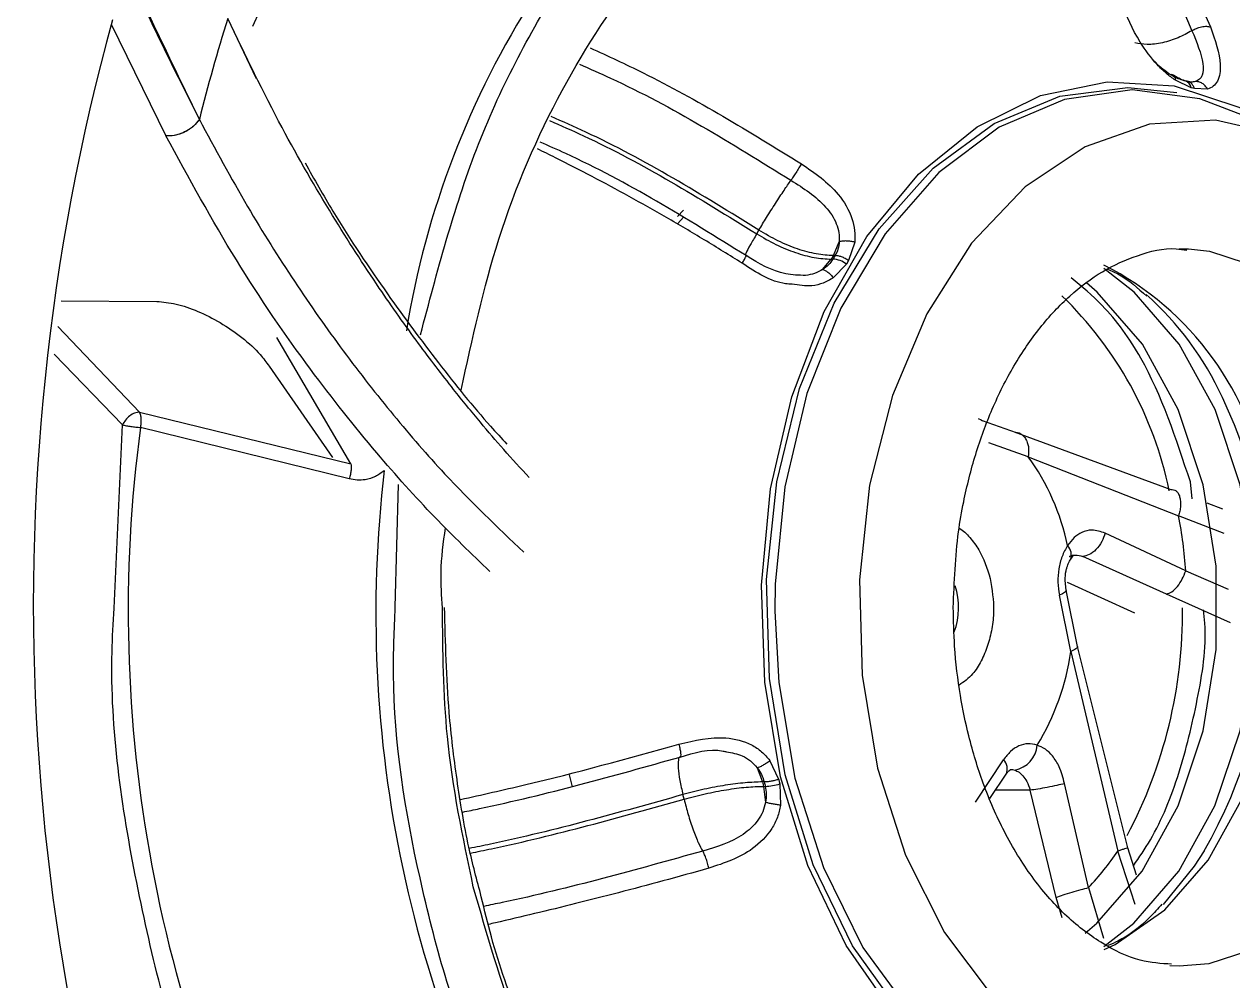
# Model space of a CAD drawing. Header units: inches. Extents: x 2 to 87, y 6 to 129.
# Drawn here: x 15.315 to 16.247, y 40.454 to 41.191 of the extents above; entities that cross this region are included whole.
import ezdxf

# ---------------------------------------------------------------- set-up
doc = ezdxf.new("R2010")
doc.units = ezdxf.units.IN
doc.header["$MEASUREMENT"] = 0
doc.layers.add('1', color=4, linetype='Continuous')

# ---------------------------------------------------------------- blocks, each defined once
blk = doc.blocks.new('2026 STRIDE')
at = {"layer": '1', "color": 3}
for p, q in [((13.04977, 20.08153), (13.09189, 19.99558)), ((13.04977, 20.08153), (13.09189, 19.99558)), ((13.16191, 20.03931), (13.13969, 20.08584)), ((13.88237, 20.03257), (13.8702, 20.03832)), ((13.88106, 20.03692), (13.87858, 20.03761)), ((13.88479, 20.0319), (13.88237, 20.03257)), ((13.89501, 20.0315), (13.88479, 20.0319)), ((13.49098, 19.93812), (13.48634, 19.93319)), ((13.49109, 19.93276), (13.48672, 19.9279)), ((13.54743, 19.9199), (13.54912, 19.92274)), ((13.60657, 19.90314), (13.61107, 19.91381)), ((13.62298, 19.91356), (13.61829, 19.8993)), ((13.5983, 19.89239), (13.60494, 19.9004)), ((13.60493, 19.9004), (13.60624, 19.9004)), ((13.60787, 19.90314), (13.60657, 19.90314)), ((13.87321, 19.90843), (13.88037, 19.90832)), ((13.61668, 19.8966), (13.60649, 19.8859)), ((13.61829, 19.8993), (13.61668, 19.8966)), ((13.01137, 19.86817), (13.08495, 19.86781)), ((13.0088, 19.84837), (13.07159, 19.78245)), ((13.23462, 19.7426), (13.17758, 19.83998)), ((13.05858, 19.77268), (13.00604, 19.82719)), ((13.17155, 19.81788), (13.22052, 19.74739)), ((13.07159, 19.78245), (13.23462, 19.7426)), ((13.05211, 19.6312), (13.05858, 19.77268)), ((13.23338, 19.73105), (13.07247, 19.7706)), ((13.75213, 19.76494), (13.72157, 19.77575)), ((13.74581, 19.7672), (13.86675, 19.72272)), ((13.75671, 19.74811), (13.72639, 19.75881)), ((13.75671, 19.74811), (13.87267, 19.70249)), ((13.26885, 19.63207), (13.27129, 19.72655)), ((13.88304, 19.71572), (13.88172, 19.72866)), ((13.8945, 19.71242), (13.90644, 19.70795)), ((13.9078, 19.68901), (13.87267, 19.70249)), ((13.87821, 19.66003), (13.81609, 19.68917)), ((13.78953, 19.6692), (13.79172, 19.67218)), ((13.86343, 19.64224), (13.7988, 19.67119)), ((13.87821, 19.66003), (13.91089, 19.64594)), ((13.78589, 19.6453), (13.78514, 19.65261)), ((13.78688, 19.65147), (13.83856, 19.62776)), ((13.78957, 19.59797), (13.78082, 19.64129)), ((13.79467, 19.60177), (13.78587, 19.6453)), ((13.91275, 19.62008), (13.86343, 19.64224)), ((13.83355, 19.44644), (13.79463, 19.60189)), ((13.78957, 19.59797), (13.82585, 19.44404)), ((13.56444, 19.49926), (13.55758, 19.51392)), ((13.71608, 19.48174), (13.73765, 19.51437)), ((13.4029, 19.50278), (13.40529, 19.49367)), ((13.5478, 19.50834), (13.55194, 19.49736)), ((13.56444, 19.49926), (13.56484, 19.49758)), ((13.72727, 19.48454), (13.7402, 19.5041)), ((13.55325, 19.49736), (13.55194, 19.49736)), ((13.55277, 19.49395), (13.55425, 19.48163)), ((13.55277, 19.49395), (13.55407, 19.49395)), ((13.56484, 19.49758), (13.56525, 19.4959)), ((13.56525, 19.4959), (13.5659, 19.47945)), ((13.75824, 19.49102), (13.73155, 19.49102)), ((13.77832, 19.40839), (13.75824, 19.49102)), ((13.8032, 19.41588), (13.78473, 19.49606)), ((13.49144, 19.48402), (13.49059, 19.48756)), ((13.83909, 19.40293), (13.82585, 19.44404)), ((13.84015, 19.42536), (13.83355, 19.44644)), ((13.8032, 19.41588), (13.81487, 19.37682)), ((13.78292, 19.39246), (13.77832, 19.40839)), ((13.87317, 19.3553), (13.86579, 19.35559))]:
    blk.add_line(p, q, dxfattribs=at)
at = {"layer": '1', "color": 3, "flags": 128}
for points in [[(13.56586, 19.50138), (13.55381, 19.57422), (13.55121, 19.64902), (13.55817, 19.72324), (13.57444, 19.79435), (13.59947, 19.85993), (13.63241, 19.91774), (13.67213, 19.96581), (13.71728, 20.00251), (13.76633, 20.02659), (13.8176, 20.03723), (13.86935, 20.03406), (13.91982, 20.0172), (13.95893, 19.99362)], [(13.5694, 19.50294), (13.55727, 19.57714), (13.55508, 19.65331), (13.56289, 19.7287), (13.58043, 19.80059), (13.60706, 19.86639), (13.64182, 19.92371), (13.68346, 19.97048), (13.73046, 20.00502), (13.78114, 20.02606), (13.83365, 20.03286), (13.87134, 20.02882)], [(13.92727, 20.00935), (13.88911, 20.024), (13.83685, 20.03101), (13.78463, 20.02361), (13.73431, 20.00204), (13.68773, 19.96709), (13.64656, 19.92003), (13.6123, 19.86256), (13.58617, 19.79674), (13.56913, 19.72497), (13.5618, 19.64983), (13.56152, 19.62914)], [(13.97091, 19.98766), (13.95155, 19.99608), (13.90116, 20.00748), (13.8502, 20.00443), (13.80063, 19.98707), (13.75435, 19.95606), (13.71315, 19.9126), (13.6786, 19.85834), (13.65203, 19.79538), (13.63447, 19.72613), (13.62659, 19.65327), (13.62869, 19.57958), (13.64069, 19.5079)], [(13.88037, 19.90832), (13.89637, 19.90668), (13.93812, 19.89285), (13.97669, 19.86593), (14.01015, 19.82727), (14.03683, 19.77882), (14.05538, 19.723), (14.06487, 19.66261), (14.06483, 19.60067), (14.05527, 19.5403), (14.03665, 19.48453), (14.00991, 19.43614), (13.97641, 19.39756), (13.9378, 19.37073), (13.89603, 19.357), (13.87317, 19.3553)], [(13.81507, 19.37058), (13.83813, 19.38855), (13.87293, 19.42861), (13.90069, 19.47886), (13.92003, 19.53679), (13.92996, 19.59948), (13.93, 19.6638), (13.92014, 19.72652), (13.90088, 19.78449), (13.87318, 19.83481), (13.83842, 19.87495), (13.81503, 19.89321)], [(13.80054, 19.38074), (13.80969, 19.38855), (13.84449, 19.42861), (13.87225, 19.47886), (13.89159, 19.53679), (13.90152, 19.59949), (13.90156, 19.6638), (13.8917, 19.72652), (13.87244, 19.78449), (13.84474, 19.83481), (13.80999, 19.87496), (13.80178, 19.88203)], [(13.71828, 19.77752), (13.7205, 19.77651), (13.72156, 19.77576)], [(13.81532, 19.36811), (13.82373, 19.37204), (13.86215, 19.39873), (13.89549, 19.43712), (13.92209, 19.48527), (13.94062, 19.54077), (13.95014, 19.60084), (13.95017, 19.66246), (13.94073, 19.72255)], [(13.78587, 19.6453), (13.78587, 19.6453), (13.78567, 19.64444), (13.78473, 19.64346), (13.78309, 19.6424), (13.78082, 19.64129)], [(13.56152, 19.62914), (13.56443, 19.57404), (13.57693, 19.50034)], [(13.95887, 19.2701), (13.94601, 19.26122), (13.89696, 19.23714), (13.84569, 19.22651), (13.79394, 19.22967), (13.74347, 19.24653), (13.69601, 19.27652), (13.65317, 19.3186), (13.6164, 19.37136), (13.58696, 19.43298), (13.56586, 19.50138)], [(13.89869, 19.24264), (13.85672, 19.23246), (13.804, 19.23291), (13.75229, 19.24778), (13.70346, 19.27653), (13.65928, 19.31812), (13.62134, 19.37105), (13.59101, 19.43341), (13.5694, 19.50294)], [(13.57693, 19.50034), (13.59885, 19.4314), (13.62939, 19.3697), (13.66746, 19.31748), (13.71168, 19.27662), (13.76045, 19.2486), (13.812, 19.23443), (13.86448, 19.23463), (13.91599, 19.24918), (13.92721, 19.25437)], [(13.64069, 19.5079), (13.66213, 19.44098), (13.69219, 19.3814), (13.72971, 19.33144), (13.77325, 19.29303), (13.82114, 19.26764), (13.87153, 19.25625), (13.92249, 19.25929), (13.97086, 19.27605)], [(13.74339, 19.50706), (13.74459, 19.50696), (13.74634, 19.50654)], [(13.89234, 19.44423), (13.88455, 19.43232), (13.86064, 19.40296)]]:
    blk.add_lwpolyline(points, dxfattribs=at)
at = {"layer": '1', "color": 3}
for centre, radius, start, end in [((13.75262, 19.82515), 0.646, 120.15987, 156.79039), ((13.9452, 19.73743), 0.67641, 123.76935, 170.84113), ((14.6867, 19.6339), 1.69683, 164.58804, 202.46755), ((14.49506, 19.66252), 1.41994, 162.65497, 165.91075), ((13.82157, 19.83638), 0.20908, 74.28438, 74.98147), ((13.87466, 20.03068), 0.00794, 13.75783, 65.27564), ((13.95783, 19.69188), 0.4099, 148.97591, 149.42093), ((13.95913, 19.69188), 0.4099, 148.97591, 149.42093), ((13.6049, 19.88048), 0.01997, 53.8511, 86.15198), ((13.70922, 19.68678), 0.23425, 8.78377, 63.12532), ((13.58143, 19.66341), 0.28996, 11.60356, 46.02626), ((13.68621, 19.69224), 0.24251, 24.772, 48.26093), ((13.56581, 19.63247), 0.3769, 330.03746, 25.35269), ((14.12874, 19.6288), 1.06574, 172.35399, 208.84735), ((13.61398, 19.64403), 0.17665, 11.59309, 36.10105), ((14.19533, 19.62691), 0.94144, 173.2589, 210.81032), ((13.50361, 19.63275), 0.3756, 4.16606, 10.70025), ((13.78001, 19.67243), 0.00998, 338.64524, 45.32924), ((13.64711, 19.6319), 0.05593, 340.20434, 17.404), ((13.50884, 19.6276), 0.3668, 332.10775, 0.60689), ((13.60206, 19.62445), 0.18937, 328.57377, 351.96211), ((13.74274, 19.5272), 0.02097, 279.89422, 355.93779), ((13.73058, 19.50727), 0.01002, 338.47739, 45.1311), ((14.08475, 19.62413), 0.54768, 193.38329, 193.75013), ((14.08606, 19.62413), 0.54768, 193.38329, 193.75013), ((13.55273, 19.53466), 0.04073, 271.89285, 287.90378), ((13.63883, 19.57129), 0.22621, 316.60378, 325.76839)]:
    blk.add_arc(centre, radius, start, end, dxfattribs=at)
for points, knots in [([(15.45525, 17.37825), (15.44204, 17.36037), (15.41257, 17.3205), (15.36228, 17.25689), (15.3014, 17.18453), (15.23764, 17.11447), (15.18041, 17.05607), (15.12761, 17.00514), (15.05421, 16.93827), (14.95637, 16.85796), (14.84309, 16.7771), (14.7437, 16.71513), (14.6557, 16.66656), (14.57602, 16.62734), (14.49741, 16.59314), (14.42002, 16.56368), (14.34397, 16.5387), (14.26937, 16.51793), (14.18614, 16.49878), (14.09389, 16.48276), (13.99232, 16.47174), (13.89149, 16.46728), (13.79157, 16.46925), (13.69274, 16.47752), (13.59515, 16.49194), (13.50694, 16.51065), (13.4276, 16.532), (13.35653, 16.55464), (13.28552, 16.5809), (13.21464, 16.61084), (13.144, 16.64451), (13.07941, 16.67893), (12.99361, 16.72904), (12.88601, 16.80065), (12.774, 16.88944), (12.68033, 16.97393), (12.60319, 17.05028), (12.52304, 17.13775), (12.44553, 17.23136), (12.37559, 17.32439), (12.31828, 17.40736), (12.27088, 17.48096), (12.23087, 17.54687), (12.19451, 17.61023), (12.16159, 17.6707), (12.13191, 17.72801), (12.10527, 17.78188), (12.07551, 17.84474), (12.04282, 17.91781), (12.00755, 18.00244), (11.97502, 18.08625), (11.94511, 18.16902), (11.91769, 18.25058), (11.89264, 18.33073), (11.86982, 18.40932), (11.84841, 18.48879), (11.8283, 18.56967), (11.80943, 18.65249), (11.79229, 18.73508), (11.77683, 18.81736), (11.76301, 18.89923), (11.75078, 18.98062), (11.73633, 19.08995), (11.72181, 19.22793), (11.71019, 19.39499), (11.70443, 19.562), (11.70448, 19.69158), (11.70664, 19.78376), (11.70857, 19.83906), (11.71117, 19.89458), (11.71442, 19.95032), (11.71835, 20.00624), (11.72297, 20.06232), (11.73639, 20.20452), (11.75806, 20.36482), (11.79058, 20.54182), (11.81449, 20.65513), (11.84206, 20.77003), (11.87067, 20.87575), (11.89975, 20.97306), (11.9289, 21.06279), (11.96158, 21.15537), (11.99406, 21.24002), (12.02649, 21.31875), (12.05923, 21.39348), (12.09766, 21.47547), (12.14427, 21.5678), (12.19439, 21.65902), (12.24215, 21.73907), (12.27834, 21.79605), (12.31416, 21.85007), (12.35338, 21.90633), (12.40018, 21.96924), (12.44538, 22.02637), (12.49327, 22.08349), (12.54442, 22.1407), (12.5994, 22.19797), (12.65377, 22.25077), (12.72014, 22.3109), (12.79916, 22.37601), (12.89146, 22.44323), (12.9968, 22.51071), (13.11621, 22.57538), (13.25047, 22.63352), (13.37197, 22.6738), (13.48007, 22.70079), (13.57469, 22.71827), (13.67403, 22.73032), (13.78256, 22.73624), (13.90058, 22.73392), (14.02396, 22.72181), (14.13022, 22.70299), (14.21918, 22.68165), (14.29095, 22.6611), (14.36333, 22.63694), (14.43625, 22.60905), (14.5096, 22.57731), (14.58329, 22.54162), (14.6572, 22.50187), (14.72281, 22.46295), (14.78036, 22.42606), (14.83013, 22.39219), (14.88043, 22.35586), (14.9312, 22.317), (14.98237, 22.2755), (15.03387, 22.23127), (15.08084, 22.18857), (15.15025, 22.12229), (15.24393, 22.02495), (15.33351, 21.91877), (15.39686, 21.83677), (15.43413, 21.78646), (15.47362, 21.73066), (15.5151, 21.66908), (15.56187, 21.59582), (15.60972, 21.51587), (15.65425, 21.4361), (15.68882, 21.37044), (15.71468, 21.31902), (15.73772, 21.27157), (15.7605, 21.22284), (15.78438, 21.16946), (15.80675, 21.11725), (15.82767, 21.06631), (15.8472, 21.01671), (15.86539, 20.96853), (15.88397, 20.91726), (15.91772, 20.81966), (15.96209, 20.67583), (16.00374, 20.51261), (16.03306, 20.37648), (16.05364, 20.26617), (16.07102, 20.15678), (16.08529, 20.04849), (16.09719, 19.93578), (16.10633, 19.81825), (16.11227, 19.69559), (16.11464, 19.57327), (16.11348, 19.4515), (16.10882, 19.33047), (16.10073, 19.21037), (16.08828, 19.0813), (16.07041, 18.94326), (16.04595, 18.79651), (16.01612, 18.65105), (15.98238, 18.51312), (15.94532, 18.38221), (15.90543, 18.25776), (15.86082, 18.13385), (15.81784, 18.02694), (15.77789, 17.93572), (15.74201, 17.85892), (15.70298, 17.78067), (15.66064, 17.7012), (15.61484, 17.62076), (15.56536, 17.53972), (15.51223, 17.45813), (15.47446, 17.40518), (15.45525, 17.37825)], [0, 0, 0, 0, 0.003885, 0.008666, 0.014333, 0.020784, 0.025826, 0.029337, 0.034378, 0.044406, 0.053417, 0.06143, 0.067599, 0.073623, 0.079504, 0.085243, 0.090843, 0.096306, 0.101632, 0.109051, 0.116415, 0.123726, 0.130985, 0.138194, 0.145354, 0.152468, 0.157767, 0.163114, 0.168509, 0.173952, 0.179443, 0.184984, 0.18922, 0.199995, 0.211316, 0.217665, 0.224617, 0.232173, 0.240066, 0.247141, 0.253354, 0.258129, 0.262625, 0.266842, 0.270781, 0.274442, 0.277826, 0.280932, 0.286107, 0.291137, 0.296022, 0.300763, 0.305361, 0.309815, 0.314125, 0.318293, 0.32274, 0.327135, 0.331477, 0.335766, 0.340002, 0.344185, 0.348315, 0.356765, 0.36518, 0.37356, 0.381906, 0.384671, 0.387451, 0.390247, 0.393059, 0.395886, 0.398728, 0.401586, 0.417571, 0.423412, 0.429428, 0.435618, 0.441981, 0.446803, 0.451884, 0.457222, 0.462817, 0.466829, 0.471398, 0.476522, 0.482199, 0.489169, 0.494664, 0.49869, 0.501251, 0.506361, 0.51118, 0.515709, 0.519949, 0.525235, 0.530348, 0.535288, 0.540056, 0.548063, 0.555832, 0.563363, 0.573994, 0.58443, 0.594676, 0.601716, 0.608736, 0.615738, 0.623652, 0.632542, 0.641498, 0.650523, 0.655703, 0.660952, 0.66627, 0.671659, 0.677119, 0.68265, 0.688254, 0.693933, 0.697746, 0.701641, 0.70562, 0.709683, 0.71383, 0.718062, 0.722379, 0.725584, 0.735683, 0.746794, 0.750099, 0.753702, 0.757605, 0.761809, 0.766316, 0.772246, 0.777346, 0.781399, 0.784399, 0.786715, 0.789949, 0.793079, 0.796105, 0.799027, 0.801843, 0.804553, 0.807158, 0.810423, 0.820741, 0.830548, 0.836333, 0.842026, 0.847627, 0.853134, 0.858546, 0.864732, 0.870893, 0.877028, 0.883137, 0.889221, 0.895278, 0.901309, 0.908848, 0.916421, 0.924028, 0.931668, 0.938408, 0.945265, 0.952241, 0.959337, 0.963768, 0.968382, 0.97318, 0.978165, 0.983338, 0.9887, 0.994254, 1, 1, 1, 1]), ([(14.20615, 21.98855), (14.19405, 21.99503), (14.14579, 22.0209), (14.05837, 22.05564), (13.94405, 22.09237), (13.82675, 22.11745), (13.70707, 22.13131), (13.58531, 22.1332), (13.46196, 22.12264), (13.33755, 22.0991), (13.21275, 22.06208), (13.09322, 22.01318), (12.98001, 21.9542), (12.87394, 21.88713), (12.77132, 21.81014), (12.67259, 21.72359), (12.5782, 21.62792), (12.48854, 21.52356), (12.40401, 21.41104), (12.32496, 21.29089), (12.25173, 21.1637), (12.18464, 21.03012), (12.12397, 20.89086), (12.06999, 20.74672), (12.02293, 20.59868), (11.98304, 20.44801), (11.95053, 20.2968), (11.92582, 20.14982), (11.90916, 20.01713), (11.8987, 19.90006), (11.89098, 19.77505), (11.88985, 19.68625), (11.88916, 19.63202)], [0, 0, 0, 0, 0.011646, 0.046441, 0.081566, 0.117076, 0.153025, 0.189471, 0.226466, 0.264048, 0.302246, 0.341068, 0.375901, 0.410735, 0.44556, 0.480374, 0.515169, 0.549942, 0.584685, 0.61939, 0.654048, 0.688643, 0.723153, 0.757544, 0.791756, 0.825681, 0.859096, 0.89145, 0.920937, 0.944039, 0.965829, 1, 1, 1, 1]), ([(12.49664, 19.63197), (12.49748, 19.68549), (12.49865, 19.76051), (12.50639, 19.87063), (12.5156, 19.9638), (12.53093, 20.07375), (12.55164, 20.18751), (12.57838, 20.30434), (12.61122, 20.42191), (12.65018, 20.53862), (12.6952, 20.65312), (12.74612, 20.76426), (12.80275, 20.87106), (12.86484, 20.97266), (12.93212, 21.0683), (13.00431, 21.15731), (13.08109, 21.23912), (13.16218, 21.31309), (13.24726, 21.37907), (13.33625, 21.43538), (13.40231, 21.47181), (13.43909, 21.48622), (13.44442, 21.48831)], [0, 0, 0, 0, 0.064583, 0.090532, 0.133583, 0.178172, 0.225893, 0.275574, 0.326743, 0.379025, 0.432161, 0.485965, 0.540308, 0.5951, 0.650287, 0.705843, 0.761771, 0.8181, 0.874886, 0.932209, 0.990177, 1, 1, 1, 1]), ([(12.85138, 20.85443), (12.86622, 20.77614), (12.8959, 20.6196), (12.95722, 20.39528), (13.03136, 20.18536), (13.08901, 20.06724), (13.11784, 20.00818)], [0, 0, 0, 0, 0.250185, 0.500172, 0.750054, 1, 1, 1, 1]), ([(12.85138, 20.85443), (12.85693, 20.8237), (12.86771, 20.76413), (12.88768, 20.66795), (12.90944, 20.57479), (12.93408, 20.48171), (12.96165, 20.38829), (12.99465, 20.28979), (13.03336, 20.18901), (13.07426, 20.09461), (13.10331, 20.03699), (13.11784, 20.00818)], [0, 0, 0, 0, 0.097964, 0.189913, 0.30984, 0.402141, 0.500118, 0.628525, 0.750026, 0.874995, 1, 1, 1, 1]), ([(13.2883, 19.84208), (13.30118, 19.8908), (13.32725, 19.98948), (13.39429, 20.11695), (13.47578, 20.22154), (13.54021, 20.26548), (13.57118, 20.2866)], [0, 0, 0, 0, 0.249963, 0.506291, 0.762619, 1, 1, 1, 1]), ([(13.77514, 20.25237), (13.79169, 20.23411), (13.83579, 20.18546), (13.86478, 20.11842), (13.88289, 20.07654)], [0, 0, 0, 0, 0.375222, 1, 1, 1, 1]), ([(13.80411, 20.24366), (13.80463, 20.24306), (13.82357, 20.22076), (13.85781, 20.16887), (13.8838, 20.10985), (13.89721, 20.0794)], [0, 0, 0, 0, 0.0134, 0.490987, 1, 1, 1, 1]), ([(13.31958, 19.79927), (13.32819, 19.83882), (13.34615, 19.92131), (13.3949, 20.03265), (13.45754, 20.12767), (13.51619, 20.19139), (13.55491, 20.21523), (13.56674, 20.22252)], [0, 0, 0, 0, 0.216519, 0.451574, 0.681745, 0.902728, 1, 1, 1, 1]), ([(13.8702, 20.03832), (13.86781, 20.04002), (13.86299, 20.04347), (13.85329, 20.05295), (13.83926, 20.07184), (13.83265, 20.08805), (13.82848, 20.09829)], [0, 0, 0, 0, 0.123611, 0.24939, 0.525922, 1, 1, 1, 1]), ([(13.37209, 19.73204), (13.36554, 19.73912), (13.35292, 19.75277), (13.33353, 19.77564), (13.31157, 19.80258), (13.28549, 19.8367), (13.25419, 19.88082), (13.21884, 19.93574), (13.17925, 20.00401), (13.15346, 20.05735), (13.13969, 20.08584)], [0, 0, 0, 0, 0.077905, 0.150178, 0.233656, 0.344485, 0.470875, 0.625514, 0.799986, 1, 1, 1, 1]), ([(13.88289, 20.07654), (13.88403, 20.07718), (13.88638, 20.0785), (13.89044, 20.07967), (13.89432, 20.08008), (13.89626, 20.07962), (13.89721, 20.0794)], [0, 0, 0, 0, 0.242189, 0.500001, 0.757813, 1, 1, 1, 1]), ([(13.89721, 20.0794), (13.9007, 20.06929), (13.9062, 20.05339), (13.90398, 20.039), (13.89971, 20.03338), (13.89657, 20.03212), (13.89501, 20.0315)], [0, 0, 0, 0, 0.477038, 0.750293, 0.876096, 1, 1, 1, 1]), ([(13.88289, 20.07654), (13.87943, 20.0746), (13.87232, 20.0706), (13.86007, 20.06689), (13.84822, 20.06538), (13.84203, 20.06651), (13.83902, 20.06705)], [0, 0, 0, 0, 0.242796, 0.499913, 0.757078, 1, 1, 1, 1]), ([(13.88289, 20.07654), (13.8866, 20.06765), (13.89202, 20.05463), (13.89167, 20.04309), (13.88899, 20.03883), (13.88669, 20.03784), (13.88554, 20.03734)], [0, 0, 0, 0, 0.52223, 0.764328, 0.882782, 1, 1, 1, 1]), ([(13.41904, 20.06332), (13.43273, 20.05704), (13.48832, 20.03152), (13.54171, 19.99866), (13.58196, 19.97389)], [0, 0, 0, 0, 0.246126, 1, 1, 1, 1]), ([(13.41078, 20.05067), (13.41883, 20.04716), (13.47449, 20.02285), (13.52804, 19.98963), (13.57385, 19.9612)], [0, 0, 0, 0, 0.144609, 1, 1, 1, 1]), ([(13.86632, 20.04262), (13.86442, 20.04397), (13.86059, 20.04669), (13.85635, 20.05033), (13.85447, 20.05264), (13.8542, 20.05298)], [0, 0, 0, 0, 0.458137, 0.921111, 1, 1, 1, 1]), ([(13.8702, 20.03832), (13.87018, 20.03904), (13.87012, 20.04051), (13.86929, 20.04196), (13.86803, 20.04275), (13.86688, 20.04266), (13.86632, 20.04262)], [0, 0, 0, 0, 0.253858, 0.511348, 0.762851, 1, 1, 1, 1]), ([(13.87575, 20.03832), (13.87427, 20.03879), (13.87128, 20.03975), (13.86799, 20.04166), (13.86632, 20.04262)], [0, 0, 0, 0, 0.493006, 1, 1, 1, 1]), ([(13.87863, 20.03759), (13.87713, 20.03804), (13.87409, 20.03896), (13.87066, 20.04105), (13.86893, 20.0421)], [0, 0, 0, 0, 0.496395, 1, 1, 1, 1]), ([(13.88554, 20.03734), (13.88448, 20.03713), (13.88238, 20.0367), (13.87958, 20.03733), (13.8782, 20.03764)], [0, 0, 0, 0, 0.506993, 1, 1, 1, 1]), ([(13.89501, 20.0315), (13.89444, 20.03235), (13.89329, 20.03409), (13.89091, 20.03598), (13.88826, 20.0372), (13.88644, 20.03729), (13.88554, 20.03734)], [0, 0, 0, 0, 0.245407, 0.499999, 0.754592, 1, 1, 1, 1]), ([(13.11784, 20.00818), (13.11646, 20.00635), (13.11434, 20.00354), (13.11003, 20.00034), (13.10632, 19.99823), (13.1024, 19.99667), (13.09737, 19.99535), (13.09404, 19.99549), (13.09189, 19.99558)], [0, 0, 0, 0, 0.2410885, 0.3711673, 0.5037623, 0.6357987, 0.7642775, 1, 1, 1, 1]), ([(13.11784, 20.00818), (13.1165, 20.0064), (13.11443, 20.00364), (13.11022, 20.00047), (13.10655, 19.99834), (13.10262, 19.99674), (13.0975, 19.99536), (13.0941, 19.99549), (13.09189, 19.99558)], [0, 0, 0, 0, 0.235292, 0.36364, 0.495629, 0.628267, 0.758474, 1, 1, 1, 1]), ([(13.11784, 20.00818), (13.13009, 19.98545), (13.15365, 19.94175), (13.19097, 19.88264), (13.22858, 19.82893), (13.26734, 19.77964), (13.31357, 19.72623), (13.34751, 19.6939), (13.36796, 19.67441)], [0, 0, 0, 0, 0.1639456, 0.3152783, 0.4676457, 0.6197227, 0.7707775, 1, 1, 1, 1]), ([(13.38769, 20.00726), (13.39648, 20.00343), (13.451, 19.97963), (13.50345, 19.94715), (13.54743, 19.9199)], [0, 0, 0, 0, 0.161349, 1, 1, 1, 1]), ([(13.54912, 19.92274), (13.50514, 19.94998), (13.45256, 19.98255), (13.39791, 20.00639), (13.38898, 20.01029)], [0, 0, 0, 0, 0.836576, 1, 1, 1, 1]), ([(13.34178, 19.65955), (13.32753, 19.67327), (13.29815, 19.70158), (13.25185, 19.75319), (13.20042, 19.81802), (13.14523, 19.89822), (13.10978, 19.96293), (13.09189, 19.99558)], [0, 0, 0, 0, 0.159749, 0.329609, 0.529308, 0.76251, 1, 1, 1, 1]), ([(13.53628, 19.89726), (13.52657, 19.90331), (13.50731, 19.91531), (13.47822, 19.93243), (13.44938, 19.94871), (13.42081, 19.96407), (13.39719, 19.9763), (13.38305, 19.98318), (13.37838, 19.98546)], [0, 0, 0, 0, 0.189297, 0.375204, 0.55776, 0.737016, 0.913028, 1, 1, 1, 1]), ([(13.53921, 19.9031), (13.49342, 19.93159), (13.44131, 19.964), (13.38714, 19.98772), (13.38057, 19.9906)], [0, 0, 0, 0, 0.87877, 1, 1, 1, 1]), ([(13.19931, 19.97461), (13.20639, 19.96209), (13.22678, 19.92604), (13.26131, 19.87494), (13.302, 19.81995), (13.33285, 19.78174), (13.35068, 19.76231), (13.35487, 19.75775)], [0, 0, 0, 0, 0.147131, 0.42366, 0.672919, 0.923206, 1, 1, 1, 1]), ([(13.58196, 19.97389), (13.58134, 19.97285), (13.58006, 19.97072), (13.57779, 19.9671), (13.57557, 19.96369), (13.57441, 19.96201), (13.57385, 19.9612)], [0, 0, 0, 0, 0.242188, 0.499999, 0.757811, 1, 1, 1, 1]), ([(13.58196, 19.97389), (13.59223, 19.9668), (13.60858, 19.95553), (13.62025, 19.93544), (13.62334, 19.92254), (13.6231, 19.91653), (13.62298, 19.91356)], [0, 0, 0, 0, 0.471205, 0.750514, 0.876199, 1, 1, 1, 1]), ([(13.54912, 19.92274), (13.55106, 19.92596), (13.55506, 19.93258), (13.56196, 19.94348), (13.56864, 19.95371), (13.57215, 19.95875), (13.57385, 19.9612)], [0, 0, 0, 0, 0.242859, 0.5, 0.757141, 1, 1, 1, 1]), ([(13.57385, 19.9612), (13.58355, 19.95508), (13.59776, 19.94611), (13.60834, 19.93025), (13.61114, 19.92079), (13.61109, 19.91613), (13.61107, 19.91381)], [0, 0, 0, 0, 0.522215, 0.764334, 0.882785, 1, 1, 1, 1]), ([(13.54743, 19.9199), (13.54572, 19.917), (13.54221, 19.91102), (13.53912, 19.9053), (13.53871, 19.90405), (13.53856, 19.90358)], [0, 0, 0, 0, 0.370635, 0.763, 1, 1, 1, 1]), ([(13.54743, 19.9199), (13.55231, 19.91705), (13.56208, 19.91134), (13.57733, 19.90523), (13.5921, 19.90117), (13.60066, 19.90066), (13.60493, 19.9004)], [0, 0, 0, 0, 0.25, 0.5, 0.75, 1, 1, 1, 1]), ([(13.60657, 19.90314), (13.60228, 19.90339), (13.59372, 19.90389), (13.57896, 19.90798), (13.56374, 19.91413), (13.554, 19.91987), (13.54912, 19.92274)], [0, 0, 0, 0, 0.25, 0.5, 0.75, 1, 1, 1, 1]), ([(13.61107, 19.91381), (13.61086, 19.9119), (13.61044, 19.90812), (13.60872, 19.90478), (13.60787, 19.90314)], [0, 0, 0, 0, 0.506993, 1, 1, 1, 1]), ([(13.62298, 19.91356), (13.62198, 19.91377), (13.61996, 19.91421), (13.61673, 19.91444), (13.61363, 19.91435), (13.61191, 19.91399), (13.61107, 19.91381)], [0, 0, 0, 0, 0.245407, 0.499999, 0.754592, 1, 1, 1, 1]), ([(13.53628, 19.89726), (13.53687, 19.89826), (13.5381, 19.90031), (13.53925, 19.90245), (13.53972, 19.90355), (13.53938, 19.90325), (13.53921, 19.9031)], [0, 0, 0, 0, 0.242182, 0.499995, 0.757809, 1, 1, 1, 1]), ([(13.58507, 19.88788), (13.57996, 19.88799), (13.56381, 19.88833), (13.5492, 19.89711), (13.53921, 19.9031)], [0, 0, 0, 0, 0.316745, 1, 1, 1, 1]), ([(13.60624, 19.9004), (13.60519, 19.89886), (13.60306, 19.89575), (13.5999, 19.89352), (13.5983, 19.89239)], [0, 0, 0, 0, 0.493006, 1, 1, 1, 1]), ([(13.69898, 19.63188), (13.69973, 19.65148), (13.70079, 19.67907), (13.70767, 19.71837), (13.71577, 19.75057), (13.72876, 19.78597), (13.74547, 19.81908), (13.76574, 19.84868), (13.78889, 19.87331), (13.81435, 19.89232), (13.84196, 19.90428), (13.86352, 19.90977), (13.87619, 19.90773), (13.87895, 19.90729)], [0, 0, 0, 0, 0.127778, 0.179899, 0.265441, 0.352964, 0.445534, 0.540944, 0.638962, 0.740379, 0.847823, 0.966881, 1, 1, 1, 1]), ([(13.57478, 19.88108), (13.57308, 19.88117), (13.55955, 19.8819), (13.54714, 19.89009), (13.53628, 19.89726)], [0, 0, 0, 0, 0.124965, 1, 1, 1, 1]), ([(13.5983, 19.89239), (13.59628, 19.89127), (13.59224, 19.88901), (13.58747, 19.88826), (13.58507, 19.88788)], [0, 0, 0, 0, 0.497377, 1, 1, 1, 1]), ([(13.5983, 19.89239), (13.59893, 19.8922), (13.60021, 19.89184), (13.60239, 19.89038), (13.60457, 19.88839), (13.60586, 19.88672), (13.60649, 19.8859)], [0, 0, 0, 0, 0.245408, 0.500001, 0.754594, 1, 1, 1, 1]), ([(13.81786, 19.89255), (13.82094, 19.89129), (13.83115, 19.88713), (13.84113, 19.87818), (13.84811, 19.87193)], [0, 0, 0, 0, 0.301406, 1, 1, 1, 1]), ([(13.60649, 19.8859), (13.60398, 19.88448), (13.59892, 19.88163), (13.5882, 19.87898), (13.57991, 19.88028), (13.57478, 19.88108)], [0, 0, 0, 0, 0.272354, 0.549011, 1, 1, 1, 1]), ([(13.88172, 19.72866), (13.87067, 19.76207), (13.85367, 19.81346), (13.81808, 19.86268), (13.79807, 19.87922), (13.78994, 19.88595)], [0, 0, 0, 0, 0.524293, 0.80653, 1, 1, 1, 1]), ([(13.08495, 19.86781), (13.08982, 19.86739), (13.09953, 19.86656), (13.1169, 19.86048), (13.13456, 19.85153), (13.15145, 19.83989), (13.16436, 19.82808), (13.16946, 19.82085), (13.17155, 19.81788)], [0, 0, 0, 0, 0.161416, 0.322613, 0.489718, 0.670379, 0.864807, 1, 1, 1, 1]), ([(13.07159, 19.78245), (13.07041, 19.7823), (13.06803, 19.782), (13.06416, 19.77972), (13.06076, 19.77645), (13.0593, 19.77392), (13.05858, 19.77268)], [0, 0, 0, 0, 0.25158, 0.503715, 0.754818, 1, 1, 1, 1]), ([(13.07247, 19.7706), (13.07267, 19.77168), (13.07311, 19.77398), (13.07312, 19.77721), (13.07269, 19.78026), (13.07199, 19.78167), (13.07159, 19.78245)], [0, 0, 0, 0, 0.235223, 0.500032, 0.721416, 1, 1, 1, 1]), ([(13.05858, 19.77268), (13.05953, 19.77245), (13.06143, 19.77199), (13.06509, 19.77137), (13.06894, 19.77087), (13.07129, 19.77069), (13.07247, 19.7706)], [0, 0, 0, 0, 0.25, 0.5, 0.75, 1, 1, 1, 1]), ([(13.74581, 19.7672), (13.74764, 19.767), (13.74996, 19.76674), (13.75171, 19.76518), (13.75208, 19.76485)], [0, 0, 0, 0, 0.785036, 1, 1, 1, 1]), ([(13.75208, 19.76485), (13.75246, 19.76457), (13.75361, 19.7637), (13.75507, 19.76151), (13.75635, 19.75847), (13.75729, 19.75407), (13.75694, 19.75045), (13.75671, 19.74811)], [0, 0, 0, 0, 0.092253, 0.284565, 0.475138, 0.660124, 1, 1, 1, 1]), ([(13.23462, 19.7426), (13.23475, 19.742), (13.235, 19.74076), (13.23485, 19.73787), (13.23433, 19.73452), (13.23369, 19.73219), (13.23338, 19.73105)], [0, 0, 0, 0, 0.2437175, 0.4995181, 0.7555769, 1, 1, 1, 1]), ([(13.2604, 19.73742), (13.25818, 19.73574), (13.25376, 19.73239), (13.2464, 19.73022), (13.23949, 19.72971), (13.23543, 19.7306), (13.23338, 19.73105)], [0, 0, 0, 0, 0.282313, 0.563253, 0.780506, 1, 1, 1, 1]), ([(13.86675, 19.72272), (13.86744, 19.72274), (13.86888, 19.72278), (13.87078, 19.72183), (13.8724, 19.72003), (13.87357, 19.71735), (13.87417, 19.71398), (13.87418, 19.7102), (13.8737, 19.7063), (13.87301, 19.70373), (13.87267, 19.70249)], [0, 0, 0, 0, 0.114792, 0.237906, 0.36727, 0.5, 0.63273, 0.762093, 0.885208, 1, 1, 1, 1]), ([(13.30521, 19.63158), (13.30459, 19.64067), (13.30317, 19.66138), (13.306, 19.68183), (13.30758, 19.69331)], [0, 0, 0, 0, 0.438419, 1, 1, 1, 1]), ([(13.70352, 19.69294), (13.70355, 19.69293), (13.70656, 19.69135), (13.71185, 19.68585), (13.72104, 19.67401), (13.72494, 19.66199), (13.72747, 19.65421)], [0, 0, 0, 0, 0.001963, 0.26181, 0.522054, 1, 1, 1, 1]), ([(13.81609, 19.68917), (13.81266, 19.69033), (13.80659, 19.69237), (13.79829, 19.69024), (13.7918, 19.68608), (13.78864, 19.68174), (13.78703, 19.67953)], [0, 0, 0, 0, 0.322256, 0.569015, 0.779947, 1, 1, 1, 1]), ([(13.81609, 19.68917), (13.81528, 19.68693), (13.81361, 19.68227), (13.80912, 19.6763), (13.80386, 19.67213), (13.80044, 19.67149), (13.7988, 19.67119)], [0, 0, 0, 0, 0.240883, 0.5, 0.759117, 1, 1, 1, 1]), ([(13.78703, 19.67953), (13.78553, 19.67685), (13.78253, 19.67151), (13.78014, 19.66169), (13.77926, 19.65137), (13.7803, 19.64465), (13.78082, 19.64129)], [0, 0, 0, 0, 0.250129, 0.500009, 0.750132, 1, 1, 1, 1]), ([(13.78514, 19.65261), (13.78528, 19.65517), (13.78549, 19.65874), (13.7867, 19.6633), (13.78789, 19.66643), (13.78889, 19.66805), (13.78934, 19.66877)], [0, 0, 0, 0, 0.396528, 0.552856, 0.799456, 1, 1, 1, 1]), ([(13.78837, 19.67109), (13.78848, 19.67116), (13.78986, 19.67206), (13.7935, 19.67265), (13.79689, 19.67171), (13.7988, 19.67119)], [0, 0, 0, 0, 0.03727, 0.458762, 1, 1, 1, 1]), ([(13.86343, 19.64224), (13.86473, 19.64267), (13.86742, 19.64356), (13.87176, 19.64778), (13.87566, 19.65352), (13.87738, 19.65792), (13.87821, 19.66003)], [0, 0, 0, 0, 0.244029, 0.503228, 0.76065, 1, 1, 1, 1]), ([(13.72747, 19.65421), (13.72881, 19.64586), (13.73089, 19.63298), (13.72898, 19.61529), (13.72573, 19.60222), (13.72066, 19.59044), (13.71366, 19.57911), (13.70717, 19.57454), (13.70356, 19.572)], [0, 0, 0, 0, 0.259481, 0.400553, 0.541842, 0.682915, 0.824204, 1, 1, 1, 1]), ([(11.88916, 19.63202), (11.89001, 19.57088), (11.89119, 19.48528), (11.89907, 19.35957), (11.90843, 19.25326), (11.92403, 19.12749), (11.94515, 18.9969), (11.97246, 18.86214), (12.00611, 18.72569), (12.04616, 18.58921), (12.09263, 18.45408), (12.14542, 18.32149), (12.2044, 18.19244), (12.26942, 18.06781), (12.34025, 17.9484), (12.41666, 17.83492), (12.49841, 17.72799), (12.58524, 17.62822), (12.67686, 17.53613), (12.77299, 17.45223), (12.87336, 17.37699), (12.97768, 17.31085), (13.08567, 17.25427), (13.19705, 17.20767), (13.31152, 17.17153), (13.42877, 17.14629), (13.54847, 17.13246), (13.67023, 17.13056), (13.79357, 17.14114), (13.91799, 17.16463), (14.04274, 17.20185), (14.1604, 17.24915), (14.2348, 17.28956), (14.26892, 17.30809)], [0, 0, 0, 0, 0.037763, 0.052873, 0.077959, 0.103947, 0.131772, 0.160756, 0.190629, 0.221173, 0.252236, 0.283709, 0.31551, 0.347581, 0.379879, 0.412374, 0.445048, 0.47789, 0.5109, 0.544085, 0.577459, 0.611044, 0.64487, 0.678976, 0.713406, 0.748213, 0.78345, 0.819174, 0.855437, 0.892275, 0.929717, 0.96777, 1, 1, 1, 1]), ([(13.36386, 17.81545), (13.34619, 17.82484), (13.29736, 17.85078), (13.22036, 17.90451), (13.13335, 17.97519), (13.05043, 18.05553), (12.97188, 18.14445), (12.89818, 18.24157), (12.82973, 18.34628), (12.7669, 18.45792), (12.71007, 18.57574), (12.65957, 18.6989), (12.61571, 18.82634), (12.57878, 18.95664), (12.54909, 19.08741), (12.52689, 19.21447), (12.51263, 19.32617), (12.50369, 19.4263), (12.49787, 19.52439), (12.49708, 19.59405), (12.49664, 19.63197)], [0, 0, 0, 0, 0.0351673, 0.0971917, 0.1590392, 0.220735, 0.2822996, 0.3437452, 0.4050726, 0.4662681, 0.5272963, 0.5880924, 0.648536, 0.7083924, 0.7671521, 0.823481, 0.874926, 0.9114696, 0.951797, 1, 1, 1, 1]), ([(13.1831, 19.10728), (13.15873, 19.15438), (13.10938, 19.24973), (13.06684, 19.41839), (13.04747, 19.54898), (13.05148, 19.61999), (13.05211, 19.6312)], [0, 0, 0, 0, 0.308539, 0.624652, 0.940766, 1, 1, 1, 1]), ([(13.39611, 19.1516), (13.3733, 19.19208), (13.32712, 19.27407), (13.28522, 19.42179), (13.26511, 19.54426), (13.26812, 19.61479), (13.26885, 19.63207)], [0, 0, 0, 0, 0.295533, 0.59859, 0.901648, 1, 1, 1, 1]), ([(13.32901, 19.41653), (13.32095, 19.45485), (13.3062, 19.52504), (13.30552, 19.59831), (13.30521, 19.63158)], [0, 0, 0, 0, 0.545898, 1, 1, 1, 1]), ([(13.33518, 19.40885), (13.33182, 19.4215), (13.32401, 19.45093), (13.31617, 19.49867), (13.30863, 19.56026), (13.30757, 19.60482), (13.30693, 19.63191)], [0, 0, 0, 0, 0.17833, 0.414558, 0.644154, 1, 1, 1, 1]), ([(13.86726, 19.3568), (13.85924, 19.35735), (13.84118, 19.3586), (13.81328, 19.37202), (13.7848, 19.39375), (13.75943, 19.42292), (13.7382, 19.4574), (13.722, 19.49445), (13.71105, 19.53021), (13.70374, 19.56571), (13.69967, 19.59904), (13.69919, 19.62187), (13.69898, 19.63188)], [0, 0, 0, 0, 0.101246, 0.228143, 0.347104, 0.462028, 0.573122, 0.67641, 0.768618, 0.843553, 0.931409, 1, 1, 1, 1]), ([(13.83783, 19.43275), (13.84231, 19.43925), (13.85666, 19.46004), (13.87421, 19.50364), (13.88749, 19.56006), (13.89492, 19.60372), (13.89223, 19.62668), (13.89182, 19.63012)], [0, 0, 0, 0, 0.125995, 0.403299, 0.680603, 0.952144, 1, 1, 1, 1]), ([(13.79465, 19.60177), (13.79466, 19.60176), (13.79485, 19.60151), (13.79445, 19.60088), (13.79323, 19.59966), (13.79101, 19.59863), (13.78957, 19.59797)], [0, 0, 0, 0, 0.014806, 0.2772355, 0.5319713, 1, 1, 1, 1]), ([(13.48752, 19.52636), (13.49961, 19.52928), (13.51864, 19.53389), (13.54051, 19.52817), (13.55152, 19.52102), (13.55557, 19.51628), (13.55758, 19.51392)], [0, 0, 0, 0, 0.47703, 0.750267, 0.876326, 1, 1, 1, 1]), ([(13.31916, 19.48382), (13.33565, 19.48749), (13.39226, 19.50007), (13.44801, 19.51546), (13.48752, 19.52636)], [0, 0, 0, 0, 0.291322, 1, 1, 1, 1]), ([(13.48752, 19.52636), (13.48781, 19.5251), (13.48842, 19.52251), (13.48887, 19.5193), (13.48891, 19.51706), (13.48856, 19.51671), (13.48839, 19.51653)], [0, 0, 0, 0, 0.242188, 0.4999996, 0.7578114, 1, 1, 1, 1]), ([(13.48839, 19.51653), (13.4996, 19.52005), (13.51171, 19.52385), (13.52324, 19.52077), (13.5241, 19.52054)], [0, 0, 0, 0, 0.925473, 1, 1, 1, 1]), ([(13.5241, 19.52054), (13.52831, 19.51983), (13.53503, 19.5187), (13.54288, 19.5138), (13.54617, 19.51016), (13.5478, 19.50834)], [0, 0, 0, 0, 0.459126, 0.730985, 1, 1, 1, 1]), ([(13.76365, 19.52571), (13.7613, 19.52625), (13.7566, 19.52734), (13.74953, 19.52542), (13.74291, 19.52135), (13.7394, 19.5167), (13.73765, 19.51437)], [0, 0, 0, 0, 0.250129, 0.500009, 0.750131, 1, 1, 1, 1]), ([(13.78473, 19.49606), (13.78357, 19.50059), (13.78151, 19.50859), (13.77584, 19.51732), (13.76999, 19.52306), (13.76579, 19.52482), (13.76365, 19.52571)], [0, 0, 0, 0, 0.322256, 0.569015, 0.779948, 1, 1, 1, 1]), ([(13.32086, 19.47412), (13.32519, 19.47501), (13.38124, 19.48647), (13.43696, 19.50211), (13.48839, 19.51653)], [0, 0, 0, 0, 0.077241, 1, 1, 1, 1]), ([(13.48708, 19.51417), (13.48696, 19.51234), (13.48672, 19.50866), (13.48802, 19.49901), (13.48975, 19.49131), (13.49059, 19.48756)], [0, 0, 0, 0, 0.336909, 0.677897, 1, 1, 1, 1]), ([(13.48839, 19.51653), (13.48775, 19.51637), (13.4871, 19.5162), (13.48708, 19.5142), (13.48708, 19.51417)], [0, 0, 0, 0, 0.987679, 1, 1, 1, 1]), ([(13.5478, 19.50834), (13.54846, 19.50855), (13.54982, 19.50899), (13.55232, 19.51027), (13.55501, 19.51193), (13.55673, 19.51326), (13.55758, 19.51392)], [0, 0, 0, 0, 0.23715, 0.488653, 0.746142, 1, 1, 1, 1]), ([(13.5478, 19.50834), (13.54903, 19.50664), (13.55146, 19.50329), (13.55266, 19.49932), (13.55325, 19.49736)], [0, 0, 0, 0, 0.506781, 1, 1, 1, 1]), ([(13.73994, 19.50357), (13.74004, 19.50374), (13.7407, 19.50493), (13.74196, 19.50615), (13.74329, 19.50711), (13.74338, 19.50708), (13.74339, 19.50704), (13.74339, 19.50703)], [0, 0, 0, 0, 0.037317, 0.264551, 0.513415, 0.829053, 1, 1, 1, 1]), ([(13.74634, 19.50654), (13.74746, 19.50605), (13.74966, 19.50507), (13.75284, 19.50203), (13.75611, 19.4975), (13.75747, 19.49335), (13.75824, 19.49102)], [0, 0, 0, 0, 0.218834, 0.429612, 0.679333, 1, 1, 1, 1]), ([(13.55194, 19.49736), (13.54762, 19.49723), (13.53896, 19.49697), (13.52338, 19.49493), (13.50693, 19.49186), (13.49603, 19.489), (13.49059, 19.48756)], [0, 0, 0, 0, 0.25, 0.5, 0.75, 1, 1, 1, 1]), ([(13.49144, 19.48402), (13.49688, 19.48548), (13.50777, 19.48839), (13.52421, 19.49151), (13.53977, 19.49358), (13.54844, 19.49383), (13.55277, 19.49395)], [0, 0, 0, 0, 0.25, 0.5, 0.75, 1, 1, 1, 1]), ([(13.55407, 19.49395), (13.55444, 19.49194), (13.55519, 19.48786), (13.55456, 19.48373), (13.55425, 19.48163)], [0, 0, 0, 0, 0.493001, 1, 1, 1, 1]), ([(13.78473, 19.49606), (13.78284, 19.49559), (13.77891, 19.49461), (13.77143, 19.49309), (13.76398, 19.49177), (13.76011, 19.49126), (13.75824, 19.49102)], [0, 0, 0, 0, 0.2408829, 0.5, 0.7591171, 1, 1, 1, 1]), ([(13.49059, 19.48756), (13.44122, 19.47374), (13.38644, 19.4584), (13.33132, 19.44714), (13.32587, 19.44603)], [0, 0, 0, 0, 0.901076, 1, 1, 1, 1]), ([(13.32675, 19.44249), (13.3322, 19.4436), (13.3873, 19.45486), (13.44208, 19.4702), (13.49144, 19.48402)], [0, 0, 0, 0, 0.098757, 1, 1, 1, 1]), ([(13.49144, 19.48402), (13.49245, 19.48012), (13.49451, 19.47208), (13.49843, 19.46026), (13.50244, 19.45015), (13.50474, 19.44609), (13.50586, 19.44411)], [0, 0, 0, 0, 0.242922, 0.500087, 0.757204, 1, 1, 1, 1]), ([(13.55425, 19.48163), (13.55364, 19.47919), (13.55243, 19.47429), (13.54721, 19.4653), (13.5328, 19.45207), (13.5168, 19.44734), (13.50586, 19.44411)], [0, 0, 0, 0, 0.117215, 0.235668, 0.477765, 1, 1, 1, 1]), ([(13.5659, 19.47945), (13.56486, 19.47957), (13.56276, 19.47981), (13.55954, 19.48036), (13.55658, 19.48098), (13.55501, 19.48142), (13.55425, 19.48163)], [0, 0, 0, 0, 0.253859, 0.511348, 0.762851, 1, 1, 1, 1]), ([(13.5659, 19.47945), (13.56522, 19.47631), (13.56384, 19.46999), (13.5575, 19.45779), (13.54107, 19.44092), (13.52242, 19.43476), (13.51057, 19.43084)], [0, 0, 0, 0, 0.123689, 0.24976, 0.523037, 1, 1, 1, 1]), ([(13.50586, 19.44411), (13.45444, 19.42969), (13.39828, 19.41395), (13.3418, 19.40241), (13.33703, 19.40144)], [0, 0, 0, 0, 0.915679, 1, 1, 1, 1]), ([(13.51057, 19.43084), (13.51025, 19.43212), (13.5096, 19.43475), (13.50832, 19.43871), (13.50699, 19.44211), (13.50623, 19.44346), (13.50586, 19.44411)], [0, 0, 0, 0, 0.242182, 0.499995, 0.757809, 1, 1, 1, 1]), ([(13.83347, 19.44641), (13.83348, 19.44642), (13.83357, 19.44647), (13.83278, 19.44624), (13.83113, 19.44574), (13.82878, 19.44499), (13.82681, 19.44435), (13.82585, 19.44404)], [0, 0, 0, 0, 0.054527, 0.305513, 0.550132, 0.782935, 1, 1, 1, 1]), ([(13.51057, 19.43084), (13.49876, 19.42754), (13.47565, 19.42108), (13.44134, 19.41199), (13.40834, 19.40359), (13.3767, 19.3959), (13.35424, 19.39059), (13.34234, 19.38793), (13.34052, 19.38752)], [0, 0, 0, 0, 0.210999, 0.413303, 0.606913, 0.791831, 0.968057, 1, 1, 1, 1]), ([(13.43765, 19.1719), (13.42951, 19.18252), (13.3997, 19.22145), (13.36145, 19.30415), (13.33961, 19.3798), (13.32901, 19.41653)], [0, 0, 0, 0, 0.161799, 0.593086, 1, 1, 1, 1]), ([(13.77832, 19.40839), (13.78004, 19.409), (13.78358, 19.41025), (13.79047, 19.4124), (13.79747, 19.41443), (13.80133, 19.4154), (13.8032, 19.41588)], [0, 0, 0, 0, 0.2440288, 0.5032285, 0.7606503, 1, 1, 1, 1]), ([(13.43894, 19.17523), (13.43507, 19.1804), (13.41834, 19.20276), (13.39314, 19.24866), (13.36491, 19.3113), (13.3456, 19.36518), (13.33766, 19.39847), (13.33518, 19.40885)], [0, 0, 0, 0, 0.081995, 0.354481, 0.624236, 0.882771, 1, 1, 1, 1]), ([(13.85981, 19.40308), (13.85674, 19.39968), (13.84593, 19.38769), (13.83166, 19.37702), (13.82084, 19.3723), (13.81832, 19.3712)], [0, 0, 0, 0, 0.23313, 0.821852, 1, 1, 1, 1])]:
    blk.add_open_spline(points, degree=3, knots=knots, dxfattribs=at)
for points in [[(13.88479, 20.0319), (13.88448, 20.03273), (13.88386, 20.0344), (13.88229, 20.03621), (13.88039, 20.03742), (13.87893, 20.03757), (13.8782, 20.03764)], [(13.61829, 19.8993), (13.61742, 19.89985), (13.6157, 19.90096), (13.61292, 19.90217), (13.61022, 19.90298), (13.60865, 19.90308), (13.60787, 19.90314)], [(13.56444, 19.49926), (13.56346, 19.49899), (13.56151, 19.49844), (13.5585, 19.49784), (13.55563, 19.49744), (13.55404, 19.49739), (13.55325, 19.49736)]]:
    blk.add_open_spline(points, degree=3, dxfattribs=at)

msp = doc.modelspace()

# ---------------------------------------------------------------- block references
msp.add_blockref('2026 STRIDE', (2.33263, 21.10963))

doc.saveas('drawing.dxf')
